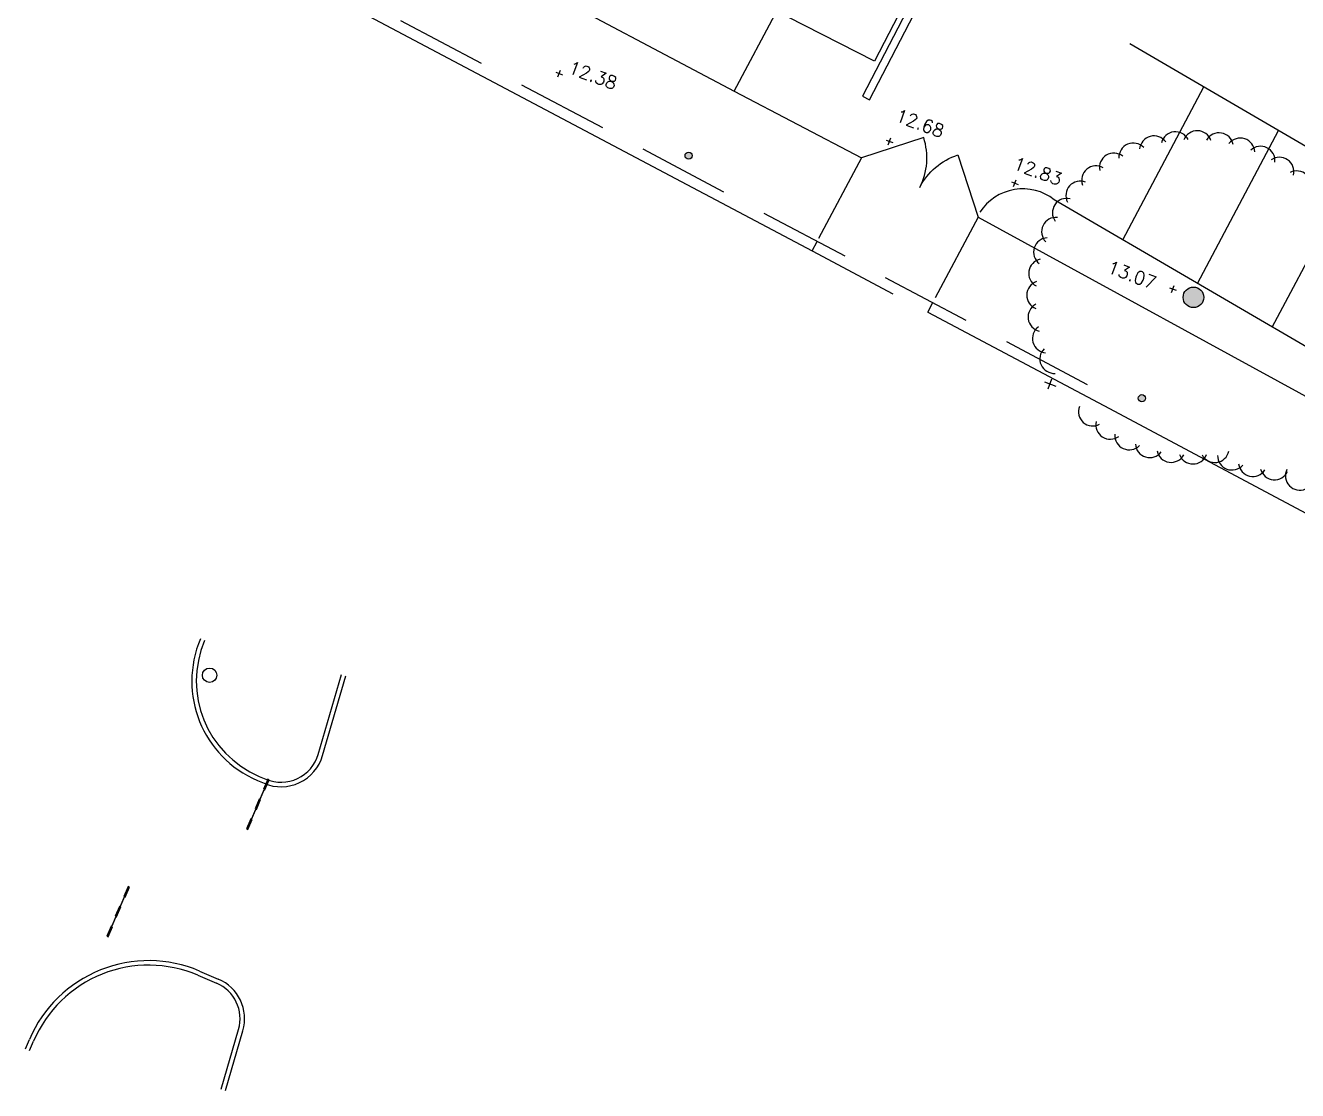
# Model space of a CAD drawing. Header units: millimetres. Extents: x 521005098 to 521837086, y 174609906 to 175681253.
# Drawn here: x 521318253 to 521353585, y 174659594 to 174689188 of the extents above; entities that cross this region are included whole.
import ezdxf

# ---------------------------------------------------------------- set-up
doc = ezdxf.new("R2010")
doc.units = ezdxf.units.MM
doc.header["$LTSCALE"] = 200
doc.linetypes.add('layout$0$survey$0$DASHED', pattern=[19.05, 12.7, -6.35])
for name, color, linetype in [('layout$0$21', 8, 'Continuous'), ('layout$0$59', 8, 'Continuous'), ('layout$0$GT0-35TXT', 3, 'Continuous'), ('layout$0$survey$0$BOUNDARY', 8, 'Continuous'), ('layout$0$survey$0$BUILDING', 8, 'Continuous'), ('layout$0$survey$0$DETAIL', 8, 'Continuous'), ('layout$0$survey$0$LEVEL', 8, 'Continuous'), ('layout$0$survey$0$ROAD', 8, 'Continuous'), ('layout$0$survey$0$SERVICE', 8, 'Continuous'), ('layout$0$survey$0$VEGETATION', 8, 'Continuous')]:
    doc.layers.add(name, color=color, linetype=linetype)
doc.styles.add('layout$0$GT1TO200', font='romans.shx', dxfattribs={"width": 0.95, "height": 400})
doc.styles.add('layout$0$survey$0$ROMANS', font='Romans.shx')

# ---------------------------------------------------------------- blocks, each defined once
blk = doc.blocks.new('layout')
at = {"layer": 'layout$0$survey$0$SERVICE', "linetype": 'Continuous'}
h = blk.add_hatch(color=256, dxfattribs=at)
edge = h.paths.add_edge_path()
edge.add_arc((521336673.2, 174685569.8), 100, 0, 360)
edge = h.paths.add_edge_path()
edge.add_arc((521349262.2, 174678829.7), 100, 0, 360)
at = {"layer": 'layout$0$survey$0$VEGETATION', "linetype": 'Continuous'}
h = blk.add_hatch(color=256, dxfattribs=at)
edge = h.paths.add_edge_path()
edge.add_arc((521355070, 174699263.4), 159.2, 0, 360)
edge = h.paths.add_edge_path()
edge.add_arc((521356984.3, 174697902.9), 159.2, 0, 360)
edge = h.paths.add_edge_path()
edge.add_arc((521359266.6, 174696934.1), 159.2, 0, 360)
edge = h.paths.add_edge_path()
edge.add_arc((521361514.1, 174695564.1), 159.2, 0, 360)
edge = h.paths.add_edge_path()
edge.add_arc((521363675.7, 174694448.6), 159.2, 0, 360)
edge = h.paths.add_edge_path()
edge.add_arc((521365950.8, 174693166.3), 175.1, 0, 360)
edge = h.paths.add_edge_path()
edge.add_arc((521350694.9, 174681633.1), 286.5, 0, 360)
at = {"layer": 'layout$0$21', "color": 8, "linetype": 'Continuous'}
blk.add_circle((521323368.9, 174671134.4), 200, dxfattribs=at)
at = {"layer": 'layout$0$59', "color": 8, "linetype": 'Continuous'}
for p, q in [((521326385, 174668935.1), (521327027.9, 174671155.2)), ((521326505.1, 174668900.3), (521327148, 174671120.4)), ((521324696.5, 174668209.3), (521324881.5, 174668130.4)), ((521324745.6, 174668324.3), (521324930.6, 174668245.4)), ((521323089.8, 174662915.1), (521323609.7, 174662693.3)), ((521323040.8, 174662800.1), (521323560.6, 174662578.3)), ((521323690, 174659628.7), (521324171.3, 174661290.6)), ((521323810.1, 174659594), (521324291.4, 174661255.8)), ((521318253.1, 174660752.7), (521318365.8, 174661016.8)), ((521318368.1, 174660703.6), (521318480.8, 174660967.8))]:
    blk.add_line(p, q, dxfattribs=at)
for points in [[(521324984.1, 174668245.2), (521324866.3, 174667969.3), (521324903.1, 174667953.6), (521325020.9, 174668229.5)], [(521324748.6, 174667693.3), (521324630.8, 174667417.4), (521324667.6, 174667401.7), (521324785.4, 174667677.6)], [(521324513.1, 174667141.5), (521324395.4, 174666865.5), (521324432.2, 174666849.8), (521324549.9, 174667125.8)], [(521321020.8, 174664971.4), (521321138.6, 174665247.4), (521321101.8, 174665263.1), (521320984, 174664987.1)], [(521320785.3, 174664419.6), (521320903.1, 174664695.5), (521320866.3, 174664711.2), (521320748.5, 174664435.3)], [(521320549.9, 174663867.7), (521320667.6, 174664143.7), (521320630.8, 174664159.3), (521320513.1, 174663883.4)]]:
    blk.add_lwpolyline(points, close=True, dxfattribs=at)
for centre, radius, start, end in [((521325873.9, 174670968.6), 3000, 156.89217, 246.892), ((521325873.9, 174670968.6), 2875, 156.89217, 246.892), ((521325352.5, 174669234.1), 1200, 246.892, 343.84968), ((521325352.5, 174669234.1), 1075, 246.892, 343.84968), ((521321677, 174659604), 3600, 66.892, 156.89217), ((521321677, 174659604), 3475, 66.892, 156.89217), ((521323138.7, 174661589.6), 1075, 343.84968, 66.892), ((521323138.7, 174661589.6), 1200, 343.84968, 66.892)]:
    blk.add_arc(centre, radius, start, end, dxfattribs=at)
for points in [[(521324866.3, 174667969.3), (521324748.6, 174667693.3), (521324903.1, 174667953.6), (521324785.4, 174667677.6)], [(521324630.8, 174667417.4), (521324513.1, 174667141.5), (521324667.6, 174667401.7), (521324549.9, 174667125.8)], [(521320903.1, 174664695.5), (521321020.8, 174664971.4), (521320866.3, 174664711.2), (521320984, 174664987.1)], [(521320667.6, 174664143.7), (521320785.3, 174664419.6), (521320630.8, 174664159.3), (521320748.5, 174664435.3)]]:
    blk.add_solid(points, dxfattribs=at)
at = {"layer": 'layout$0$survey$0$BOUNDARY', "linetype": 'Continuous', "flags": 128}
for points in [[(521337941.4, 174687363.6), (521341473.5, 174685508.9)], [(521344711.6, 174683860.6), (521354905.4, 174678288.8)]]:
    blk.add_lwpolyline(points, dxfattribs=at)
for points in [[(521343092.6, 174684684.7, 0.1989124), (521343201.1, 174686071), (521341473.5, 174685508.9)], [(521343092.6, 174684684.7, -0.1989124), (521344149.5, 174685588.2), (521344711.6, 174683860.6)]]:
    blk.add_lwpolyline(points, format="xyb", dxfattribs=at)
at = {"layer": 'layout$0$survey$0$BUILDING', "linetype": 'Continuous', "flags": 128}
for points in [[(521339417.9, 174689422.6), (521342457.4, 174695292.1), (521344873.6, 174694067.5), (521341834, 174688198)], [(521337940.3, 174687361.6), (521339148.6, 174689641.2), (521333228.8, 174692779), (521332020.5, 174690499.4)]]:
    blk.add_lwpolyline(points, close=True, dxfattribs=at)
at = {"layer": 'layout$0$survey$0$DETAIL', "linetype": 'Continuous'}
for p, q in [((521357305.4, 174683784.2), (521348930.7, 174688678.1)), ((521348735.6, 174683232.6), (521350985.5, 174687477.3)), ((521350809.5, 174682020.7), (521353059.4, 174686265.4)), ((521352883.4, 174680808.8), (521355133.3, 174685053.5))]:
    blk.add_line(p, q, dxfattribs=at)
at = {"layer": 'layout$0$survey$0$DETAIL', "linetype": 'Continuous', "flags": 128}
blk.add_lwpolyline([(521341694.6, 174687122.2), (521344281.8, 174692101.9), (521344086.6, 174692203.4), (521341499.4, 174687223.6)], close=True, dxfattribs=at)
blk.add_lwpolyline([(521370147.9, 174671406.9), (521354954.9, 174679598.3), (521346829.2, 174684346.6, 0.4402962), (521344764, 174683997.6)], format="xyb", dxfattribs=at)
at = {"layer": 'layout$0$survey$0$LEVEL', "flags": 128}
for points in [[(521333043.7, 174687757.6), (521333113.5, 174687945)], [(521332984.9, 174687886.2), (521333172.3, 174687816.4)], [(521342159.9, 174686001.6), (521342347.3, 174685931.8)], [(521342218.7, 174685873), (521342288.5, 174686060.4)], [(521345639.2, 174684842.2), (521345826.7, 174684772.4)], [(521345698.1, 174684713.6), (521345767.8, 174684901)], [(521350085.5, 174681771.5), (521350155.3, 174681958.9)], [(521350026.7, 174681900.1), (521350214.1, 174681830.3)]]:
    blk.add_lwpolyline(points, dxfattribs=at)
at = {"layer": 'layout$0$survey$0$ROAD', "linetype": 'layout$0$survey$0$DASHED', "flags": 128}
for points in [[(521321934, 174692893.2), (521348347, 174678893.4)], [(521341473.5, 174685508.9), (521340243.6, 174683188.5)], [(521344711.6, 174683860.6), (521343453.5, 174681487.1)], [(521340103.1, 174682923.4), (521343313, 174681222)]]:
    blk.add_lwpolyline(points, dxfattribs=at)
at = {"layer": 'layout$0$survey$0$ROAD', "linetype": 'Continuous', "flags": 128}
for points in [[(521321793.5, 174692628.2), (521340103.1, 174682923.4)], [(521340103.1, 174682923.4), (521340243.6, 174683188.5)], [(521343313, 174681222), (521343453.5, 174681487.1)], [(521343313, 174681222), (521348208.1, 174678627.4), (521354807, 174675104.5)]]:
    blk.add_lwpolyline(points, dxfattribs=at)
at = {"layer": 'layout$0$survey$0$SERVICE', "linetype": 'Continuous'}
for centre in [(521336673.2, 174685569.8), (521349262.2, 174678829.7)]:
    blk.add_circle(centre, 100, dxfattribs=at)
at = {"layer": 'layout$0$survey$0$VEGETATION', "linetype": 'Continuous'}
blk.add_circle((521350694.9, 174681633.1), 286.5, dxfattribs=at)
for centre, start, end in [((521350193, 174685833.7), 27.17787, 166.4496), ((521350800, 174685862.2), 18.94042, 158.21215), ((521351404.9, 174685803.5), 10.70297, 149.9747), ((521349022.4, 174685518.9), 43.65276, 182.92449), ((521349596.4, 174685718.4), 35.41531, 174.68704), ((521351995.1, 174685658.8), 2.46552, 141.73725), ((521352558.4, 174685431), 354.22808, 133.49981), ((521348482.9, 174685239.1), 51.89021, 191.16194), ((521353083.3, 174685124.8), 345.99063, 125.26236), ((521347989.1, 174684885), 60.12766, 199.39939), ((521353559, 174684746.6), 337.75318, 117.02491), ((521347551.1, 174684463.8), 68.3651, 207.63683), ((521347177.9, 174683984.1), 76.60255, 215.87428), ((521346877.4, 174683456), 84.84, 224.11173), ((521346655.6, 174682890.2), 93.07745, 232.34918), ((521346517.2, 174682298.5), 101.31489, 240.58662), ((521346464.9, 174681693.1), 109.55234, 248.82407), ((521346500, 174681086.4), 117.78979, 257.06152), ((521346621.6, 174680491), 126.02724, 265.29897), ((521346827.3, 174679919.2), 134.26468, 273.53642), ((521347898, 174678459.2), 158.97703, 298.24876), ((521348381.6, 174678091.2), 167.21447, 306.48621), ((521348913, 174677796.3), 175.45192, 314.72365), ((521349481.1, 174677580.6), 183.68937, 322.9611), ((521350074.2, 174677448.5), 191.92682, 331.19855), ((521351286.4, 174677444.3), 208.40171, 347.67344), ((521350680.2, 174677402.8), 200.16426, 339.436), ((521351762.9, 174677235.7), 179.23588, 318.50761), ((521352344, 174677057.9), 187.47333, 326.74506), ((521352944.5, 174676965.2), 195.71078, 334.98251), ((521353646.8, 174676676.6), 154.02272, 293.29445)]:
    blk.add_arc(centre, 400, start, end, dxfattribs=at)
at = {"layer": 'layout$0$GT0-35TXT', "color": 3, "insert": (521346425.6, 174679108.3), "char_height": 400, "width": 20360.17, "attachment_point": 1, "rotation": 69.57696, "style": 'layout$0$GT1TO200'}
blk.add_mtext('+', dxfattribs=at)
at = {"layer": 'layout$0$survey$0$LEVEL', "style": 'layout$0$survey$0$ROMANS'}
for s, p in [('12.38', (521333300.9, 174687875.2)), ('12.68', (521342385, 174686543.9)), ('12.83', (521345657.7, 174685209.2)), ('13.07', (521348270.8, 174682330.8))]:
    blk.add_text(s, height=360, rotation=339.57696, dxfattribs=at).set_placement(p)

msp = doc.modelspace()

# ---------------------------------------------------------------- block references
msp.add_blockref('layout', (0, 0))

doc.saveas('drawing.dxf')
